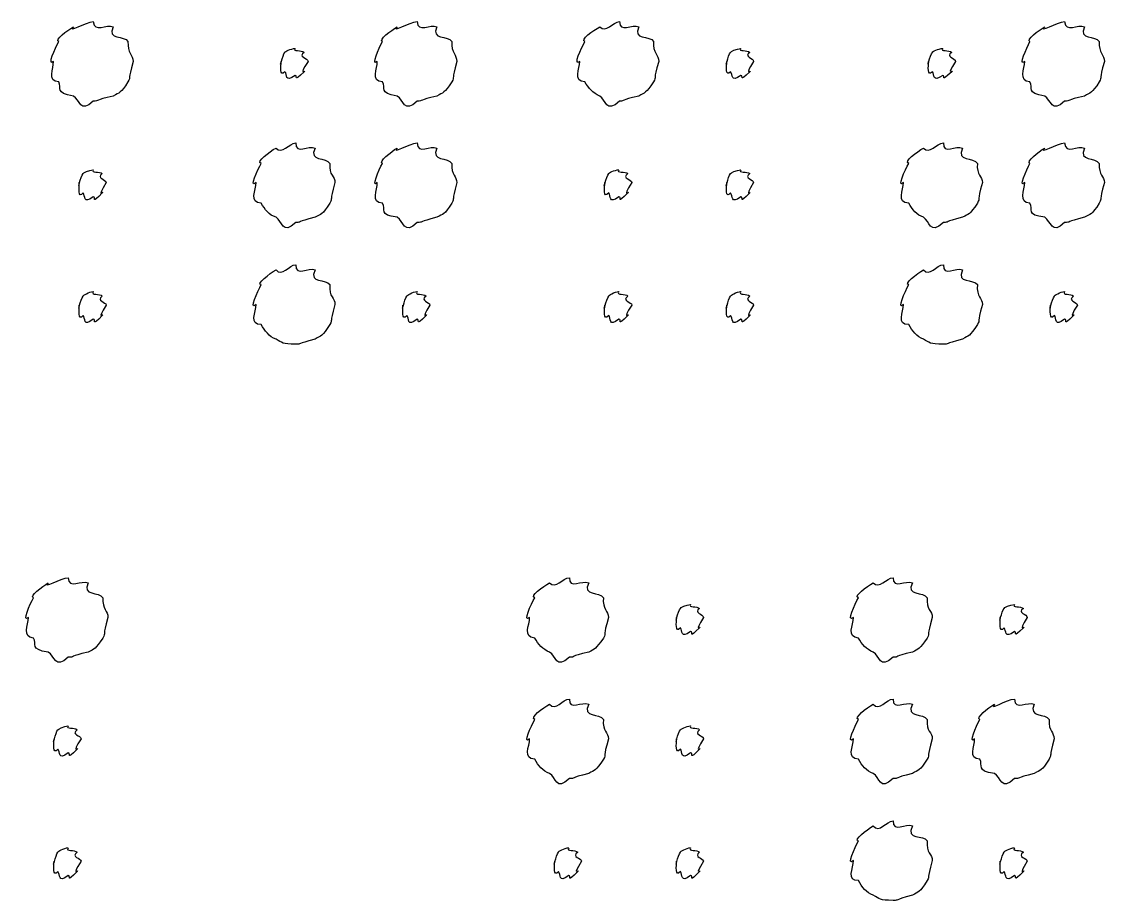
# Model space of a CAD drawing. Header units: millimetres. Extents: x 32 to 178, y 41 to 266.
# Drawn here: x 41.15 to 50.46, y 131.99 to 139.54 of the extents above; entities that cross this region are included whole.
import ezdxf

# ---------------------------------------------------------------- set-up
doc = ezdxf.new("R2010")
doc.units = ezdxf.units.MM
doc.layers.get('0').update_dxf_attribs({"linetype": 'CONTINUOUS'})

msp = doc.modelspace()

# ---------------------------------------------------------------- linework, layer by layer
at = {"color": 0}
for p, q in [((41.7696, 139.54), (41.7696, 139.54)), ((44.552, 139.54), (44.552, 139.54)), ((46.2926, 139.54), (46.2926, 139.54)), ((50.1167, 139.54), (50.1167, 139.54)), ((43.5046, 139.309), (43.5046, 139.309)), ((47.3343, 139.309), (47.3343, 139.309)), ((49.0693, 139.309), (49.0693, 139.309)), ((43.5102, 138.498), (43.5102, 138.498)), ((44.552, 138.498), (44.552, 138.498)), ((49.0746, 138.498), (49.0746, 138.498)), ((50.1167, 138.498), (50.1167, 138.498)), ((41.7696, 138.267), (41.7696, 138.267)), ((46.2869, 138.267), (46.2869, 138.267)), ((47.3343, 138.267), (47.3343, 138.267)), ((43.5102, 137.451), (43.5102, 137.451)), ((49.0746, 137.451), (49.0746, 137.451)), ((41.7696, 137.22), (41.7696, 137.22)), ((44.552, 137.22), (44.552, 137.22)), ((46.2869, 137.22), (46.2869, 137.22)), ((47.3343, 137.22), (47.3343, 137.22)), ((50.1167, 137.22), (50.1167, 137.22)), ((41.5533, 134.761), (41.5533, 134.761)), ((45.8611, 134.761), (45.8611, 134.761)), ((48.6435, 134.761), (48.6435, 134.761)), ((46.9029, 134.53), (46.9029, 134.53)), ((49.6852, 134.53), (49.6852, 134.53)), ((45.8611, 133.719), (45.8611, 133.719)), ((48.6435, 133.719), (48.6435, 133.719)), ((49.6852, 133.719), (49.6852, 133.719)), ((41.5533, 133.488), (41.5533, 133.488)), ((46.9029, 133.488), (46.9029, 133.488)), ((48.6435, 132.672), (48.6435, 132.672)), ((41.5533, 132.441), (41.5533, 132.441)), ((45.8555, 132.441), (45.8555, 132.441)), ((46.9029, 132.441), (46.9029, 132.441)), ((49.6852, 132.441), (49.6852, 132.441))]:
    msp.add_line(p, q, dxfattribs=at)
for points in [[(41.4722, 139.369), (41.4334, 139.38), (41.5466, 139.466), (41.5988, 139.496)], [(41.5988, 139.496), (41.5396, 139.438), (41.7103, 139.54), (41.7696, 139.54)], [(41.7696, 139.54), (41.7752, 139.438), (41.8853, 139.525), (41.9407, 139.496)], [(41.9407, 139.496), (41.8853, 139.38), (42.037, 139.424), (42.0673, 139.369)], [(44.2542, 139.369), (44.2158, 139.38), (44.3286, 139.466), (44.3812, 139.496)], [(44.3812, 139.496), (44.3219, 139.438), (44.4927, 139.54), (44.552, 139.54)], [(44.552, 139.54), (44.5576, 139.438), (44.6677, 139.525), (44.7227, 139.496)], [(44.7227, 139.496), (44.6677, 139.38), (44.8194, 139.424), (44.8497, 139.369)], [(45.9948, 139.369), (45.9465, 139.38), (46.0664, 139.466), (46.1215, 139.496)], [(46.1215, 139.496), (46.174, 139.438), (46.2333, 139.54), (46.2926, 139.54)], [(46.2926, 139.54), (46.2883, 139.438), (46.4026, 139.525), (46.4577, 139.496)], [(46.4577, 139.496), (46.3984, 139.38), (46.5543, 139.424), (46.5847, 139.369)], [(49.8189, 139.369), (49.7801, 139.38), (49.8934, 139.466), (49.9456, 139.496)], [(49.9456, 139.496), (49.8863, 139.438), (50.0574, 139.54), (50.1167, 139.54)], [(50.1167, 139.54), (50.122, 139.438), (50.2324, 139.525), (50.2874, 139.496)], [(50.2874, 139.496), (50.2324, 139.38), (50.3837, 139.424), (50.4141, 139.369)], [(41.4281, 139.198), (41.3702, 139.151), (41.4419, 139.314), (41.4722, 139.369)], [(42.0673, 139.369), (42.0617, 139.27), (42.1114, 139.256), (42.1114, 139.198)], [(43.4164, 139.276), (43.4111, 139.284), (43.4675, 139.309), (43.5046, 139.309)], [(43.5046, 139.309), (43.477, 139.284), (43.5599, 139.297), (43.5818, 139.276)], [(44.2101, 139.198), (44.1523, 139.151), (44.2239, 139.314), (44.2542, 139.369)], [(44.8497, 139.369), (44.8441, 139.27), (44.8938, 139.256), (44.8938, 139.198)], [(45.9507, 139.198), (45.8872, 139.151), (45.9645, 139.314), (45.9948, 139.369)], [(46.5847, 139.369), (46.5748, 139.27), (46.6288, 139.256), (46.6288, 139.198)], [(47.2461, 139.276), (47.2433, 139.284), (47.2969, 139.309), (47.3343, 139.309)], [(47.3343, 139.309), (47.3093, 139.284), (47.3893, 139.297), (47.4116, 139.276)], [(48.9811, 139.276), (48.9754, 139.284), (49.0319, 139.309), (49.0693, 139.309)], [(49.0693, 139.309), (49.0418, 139.284), (49.1243, 139.297), (49.1465, 139.276)], [(49.7748, 139.198), (49.717, 139.151), (49.7886, 139.314), (49.8189, 139.369)], [(50.4141, 139.369), (50.4088, 139.27), (50.4582, 139.256), (50.4582, 139.198)], [(41.4722, 139.022), (41.3702, 139.03), (41.4281, 139.135), (41.4281, 139.198)], [(42.1114, 139.198), (42.0617, 139.03), (42.0963, 139.077), (42.0673, 139.022)], [(43.3836, 139.198), (43.367, 139.123), (43.3945, 139.253), (43.4164, 139.276)], [(43.4164, 139.11), (43.367, 139.057), (43.3836, 139.161), (43.3836, 139.198)], [(43.5818, 139.276), (43.5211, 139.24), (43.615, 139.227), (43.615, 139.198)], [(43.615, 139.198), (43.5211, 139.057), (43.604, 139.132), (43.5818, 139.11)], [(44.2542, 139.022), (44.1523, 139.03), (44.2101, 139.135), (44.2101, 139.198)], [(44.8938, 139.198), (44.8441, 139.03), (44.8786, 139.077), (44.8497, 139.022)], [(45.9948, 139.022), (45.8872, 139.03), (45.9507, 139.135), (45.9507, 139.198)], [(46.6288, 139.198), (46.5748, 139.03), (46.6136, 139.077), (46.5847, 139.022)], [(47.213, 139.198), (47.1992, 139.123), (47.2239, 139.253), (47.2461, 139.276)], [(47.2461, 139.11), (47.1992, 139.057), (47.213, 139.161), (47.213, 139.198)], [(47.4116, 139.276), (47.3534, 139.24), (47.4444, 139.227), (47.4444, 139.198)], [(47.4444, 139.198), (47.3534, 139.057), (47.4334, 139.132), (47.4116, 139.11)], [(48.9479, 139.198), (48.9313, 139.123), (48.9589, 139.253), (48.9811, 139.276)], [(48.9811, 139.11), (48.9313, 139.057), (48.9479, 139.161), (48.9479, 139.198)], [(49.1465, 139.276), (49.0859, 139.24), (49.1793, 139.227), (49.1793, 139.198)], [(49.1793, 139.198), (49.0859, 139.057), (49.1684, 139.132), (49.1465, 139.11)], [(49.8189, 139.022), (49.717, 139.03), (49.7748, 139.135), (49.7748, 139.198)], [(50.4582, 139.198), (50.4088, 139.03), (50.443, 139.077), (50.4141, 139.022)], [(43.5046, 139.077), (43.4111, 139.012), (43.4386, 139.088), (43.4164, 139.11)], [(43.5818, 139.11), (43.477, 139.012), (43.5335, 139.077), (43.5046, 139.077)], [(47.3343, 139.077), (47.2433, 139.012), (47.268, 139.088), (47.2461, 139.11)], [(47.4116, 139.11), (47.3093, 139.012), (47.3632, 139.077), (47.3343, 139.077)], [(49.0693, 139.077), (48.9754, 139.012), (49.003, 139.088), (48.9811, 139.11)], [(49.1465, 139.11), (49.0418, 139.012), (49.0982, 139.077), (49.0693, 139.077)], [(41.5988, 138.901), (41.4334, 138.924), (41.505, 138.97), (41.4722, 139.022)], [(42.0673, 139.022), (42.0028, 138.924), (41.9957, 138.93), (41.9407, 138.901)], [(44.3812, 138.901), (44.2158, 138.924), (44.2874, 138.97), (44.2542, 139.022)], [(44.8497, 139.022), (44.7848, 138.924), (44.7781, 138.93), (44.7227, 138.901)], [(46.1215, 138.901), (46.0636, 138.924), (46.0237, 138.97), (45.9948, 139.022)], [(46.5847, 139.022), (46.5155, 138.924), (46.513, 138.93), (46.4577, 138.901)], [(49.9456, 138.901), (49.7801, 138.924), (49.8521, 138.97), (49.8189, 139.022)], [(50.4141, 139.022), (50.3495, 138.924), (50.3424, 138.93), (50.2874, 138.901)], [(41.7696, 138.857), (41.6567, 138.748), (41.6539, 138.87), (41.5988, 138.901)], [(41.9407, 138.901), (41.7752, 138.865), (41.8275, 138.857), (41.7696, 138.857)], [(44.552, 138.857), (44.4391, 138.748), (44.4362, 138.87), (44.3812, 138.901)], [(44.7227, 138.901), (44.5576, 138.865), (44.6098, 138.857), (44.552, 138.857)], [(46.2926, 138.857), (46.174, 138.748), (46.1768, 138.87), (46.1215, 138.901)], [(46.4577, 138.901), (46.2883, 138.865), (46.3476, 138.857), (46.2926, 138.857)], [(50.1167, 138.857), (50.0034, 138.748), (50.0006, 138.87), (49.9456, 138.901)], [(50.2874, 138.901), (50.122, 138.865), (50.1745, 138.857), (50.1167, 138.857)], [(43.2125, 138.322), (43.1641, 138.333), (43.2841, 138.424), (43.3395, 138.454)], [(43.3395, 138.454), (43.3917, 138.391), (43.4509, 138.498), (43.5102, 138.498)], [(43.5102, 138.498), (43.506, 138.391), (43.6203, 138.483), (43.6757, 138.454)], [(43.6757, 138.454), (43.6164, 138.333), (43.772, 138.38), (43.8023, 138.322)], [(44.2542, 138.322), (44.2158, 138.333), (44.3286, 138.424), (44.3812, 138.454)], [(44.3812, 138.454), (44.3219, 138.391), (44.4927, 138.498), (44.552, 138.498)], [(44.552, 138.498), (44.5576, 138.391), (44.6677, 138.483), (44.7227, 138.454)], [(44.7227, 138.454), (44.6677, 138.333), (44.8194, 138.38), (44.8497, 138.322)], [(48.7772, 138.322), (48.7288, 138.333), (48.8488, 138.424), (48.9038, 138.454)], [(48.9038, 138.454), (48.956, 138.391), (49.0153, 138.498), (49.0746, 138.498)], [(49.0746, 138.498), (49.0707, 138.391), (49.185, 138.483), (49.24, 138.454)], [(49.24, 138.454), (49.1808, 138.333), (49.3367, 138.38), (49.367, 138.322)], [(49.8189, 138.322), (49.7801, 138.333), (49.8934, 138.424), (49.9456, 138.454)], [(49.9456, 138.454), (49.8863, 138.391), (50.0574, 138.498), (50.1167, 138.498)], [(50.1167, 138.498), (50.122, 138.391), (50.2324, 138.483), (50.2874, 138.454)], [(50.2874, 138.454), (50.2324, 138.333), (50.3837, 138.38), (50.4141, 138.322)], [(41.6814, 138.234), (41.6789, 138.237), (41.7326, 138.267), (41.7696, 138.267)], [(41.7696, 138.267), (41.7449, 138.237), (41.825, 138.256), (41.8469, 138.234)], [(43.1684, 138.157), (43.1052, 138.102), (43.1821, 138.267), (43.2125, 138.322)], [(43.8023, 138.322), (43.7928, 138.219), (43.8464, 138.212), (43.8464, 138.157)], [(44.2101, 138.157), (44.1523, 138.102), (44.2239, 138.267), (44.2542, 138.322)], [(44.8497, 138.322), (44.8441, 138.219), (44.8938, 138.212), (44.8938, 138.157)], [(46.1987, 138.234), (46.1931, 138.237), (46.2499, 138.267), (46.2869, 138.267)], [(46.2869, 138.267), (46.2594, 138.237), (46.3419, 138.256), (46.3642, 138.234)], [(47.2461, 138.234), (47.2433, 138.237), (47.2969, 138.267), (47.3343, 138.267)], [(47.3343, 138.267), (47.3093, 138.237), (47.3893, 138.256), (47.4116, 138.234)], [(48.7331, 138.157), (48.6696, 138.102), (48.7468, 138.267), (48.7772, 138.322)], [(49.367, 138.322), (49.3571, 138.219), (49.4111, 138.212), (49.4111, 138.157)], [(49.7748, 138.157), (49.717, 138.102), (49.7886, 138.267), (49.8189, 138.322)], [(50.4141, 138.322), (50.4088, 138.219), (50.4582, 138.212), (50.4582, 138.157)], [(41.6486, 138.157), (41.6348, 138.075), (41.6595, 138.212), (41.6814, 138.234)], [(41.8469, 138.234), (41.789, 138.193), (41.88, 138.186), (41.88, 138.157)], [(46.1656, 138.157), (46.149, 138.075), (46.1768, 138.212), (46.1987, 138.234)], [(46.3642, 138.234), (46.3035, 138.193), (46.3973, 138.186), (46.3973, 138.157)], [(47.213, 138.157), (47.1992, 138.075), (47.2239, 138.212), (47.2461, 138.234)], [(47.4116, 138.234), (47.3534, 138.193), (47.4444, 138.186), (47.4444, 138.157)], [(41.6814, 138.068), (41.6348, 138.009), (41.6486, 138.12), (41.6486, 138.157)], [(41.88, 138.157), (41.789, 138.009), (41.8691, 138.091), (41.8469, 138.068)], [(43.2125, 137.98), (43.1052, 137.983), (43.1684, 138.093), (43.1684, 138.157)], [(43.8464, 138.157), (43.7928, 137.983), (43.8312, 138.035), (43.8023, 137.98)], [(44.2542, 137.98), (44.1523, 137.983), (44.2101, 138.093), (44.2101, 138.157)], [(44.8938, 138.157), (44.8441, 137.983), (44.8786, 138.035), (44.8497, 137.98)], [(46.1987, 138.068), (46.149, 138.009), (46.1656, 138.12), (46.1656, 138.157)], [(46.3973, 138.157), (46.3035, 138.009), (46.386, 138.091), (46.3642, 138.068)], [(47.2461, 138.068), (47.1992, 138.009), (47.213, 138.12), (47.213, 138.157)], [(47.4444, 138.157), (47.3534, 138.009), (47.4334, 138.091), (47.4116, 138.068)], [(48.7772, 137.98), (48.6696, 137.983), (48.7331, 138.093), (48.7331, 138.157)], [(49.4111, 138.157), (49.3571, 137.983), (49.3959, 138.035), (49.367, 137.98)], [(49.8189, 137.98), (49.717, 137.983), (49.7748, 138.093), (49.7748, 138.157)], [(50.4582, 138.157), (50.4088, 137.983), (50.443, 138.035), (50.4141, 137.98)], [(41.7696, 138.035), (41.6789, 137.965), (41.7036, 138.047), (41.6814, 138.068)], [(41.8469, 138.068), (41.7449, 137.965), (41.7985, 138.035), (41.7696, 138.035)], [(46.2869, 138.035), (46.1931, 137.965), (46.2209, 138.047), (46.1987, 138.068)], [(46.3642, 138.068), (46.2594, 137.965), (46.3158, 138.035), (46.2869, 138.035)], [(47.3343, 138.035), (47.2433, 137.965), (47.268, 138.047), (47.2461, 138.068)], [(47.4116, 138.068), (47.3093, 137.965), (47.3632, 138.035), (47.3343, 138.035)], [(43.3395, 137.859), (43.2816, 137.877), (43.2414, 137.928), (43.2125, 137.98)], [(43.8023, 137.98), (43.7335, 137.877), (43.7307, 137.888), (43.6757, 137.859)], [(44.3812, 137.859), (44.2158, 137.877), (44.2874, 137.928), (44.2542, 137.98)], [(44.8497, 137.98), (44.7848, 137.877), (44.7781, 137.888), (44.7227, 137.859)], [(48.9038, 137.859), (48.846, 137.877), (48.8061, 137.928), (48.7772, 137.98)], [(49.367, 137.98), (49.2979, 137.877), (49.295, 137.888), (49.24, 137.859)], [(49.9456, 137.859), (49.7801, 137.877), (49.8521, 137.928), (49.8189, 137.98)], [(50.4141, 137.98), (50.3495, 137.877), (50.3424, 137.888), (50.2874, 137.859)], [(43.5102, 137.815), (43.3917, 137.7), (43.3945, 137.829), (43.3395, 137.859)], [(43.6757, 137.859), (43.506, 137.818), (43.5652, 137.815), (43.5102, 137.815)], [(44.552, 137.815), (44.4391, 137.7), (44.4362, 137.829), (44.3812, 137.859)], [(44.7227, 137.859), (44.5576, 137.818), (44.6098, 137.815), (44.552, 137.815)], [(49.0746, 137.815), (48.956, 137.7), (48.9589, 137.829), (48.9038, 137.859)], [(49.24, 137.859), (49.0707, 137.818), (49.13, 137.815), (49.0746, 137.815)], [(50.1167, 137.815), (50.0034, 137.7), (50.0006, 137.829), (49.9456, 137.859)], [(50.2874, 137.859), (50.122, 137.818), (50.1745, 137.815), (50.1167, 137.815)], [(43.3395, 137.407), (43.3917, 137.341), (43.4509, 137.451), (43.5102, 137.451)], [(43.5102, 137.451), (43.506, 137.341), (43.6203, 137.436), (43.6757, 137.407)], [(48.9038, 137.407), (48.956, 137.341), (49.0153, 137.451), (49.0746, 137.451)], [(49.0746, 137.451), (49.0707, 137.341), (49.185, 137.436), (49.24, 137.407)], [(43.2125, 137.28), (43.1641, 137.282), (43.2841, 137.377), (43.3395, 137.407)], [(43.6757, 137.407), (43.6164, 137.282), (43.772, 137.335), (43.8023, 137.28)], [(48.7772, 137.28), (48.7288, 137.282), (48.8488, 137.377), (48.9038, 137.407)], [(49.24, 137.407), (49.1808, 137.282), (49.3367, 137.335), (49.367, 137.28)], [(43.1684, 137.109), (43.1052, 137.054), (43.1821, 137.225), (43.2125, 137.28)], [(43.8023, 137.28), (43.7928, 137.171), (43.8464, 137.167), (43.8464, 137.109)], [(48.7331, 137.109), (48.6696, 137.054), (48.7468, 137.225), (48.7772, 137.28)], [(49.367, 137.28), (49.3571, 137.171), (49.4111, 137.167), (49.4111, 137.109)], [(41.6486, 137.104), (41.6348, 137.021), (41.6595, 137.159), (41.6814, 137.181)], [(41.6814, 137.181), (41.6789, 137.186), (41.7326, 137.22), (41.7696, 137.22)], [(41.7696, 137.22), (41.7449, 137.186), (41.825, 137.206), (41.8469, 137.181)], [(41.8469, 137.181), (41.789, 137.138), (41.88, 137.133), (41.88, 137.104)], [(44.4306, 137.104), (44.4168, 137.021), (44.4419, 137.159), (44.4638, 137.181)], [(44.4638, 137.181), (44.4609, 137.186), (44.5149, 137.22), (44.552, 137.22)], [(44.552, 137.22), (44.5273, 137.186), (44.607, 137.206), (44.6292, 137.181)], [(44.6292, 137.181), (44.5714, 137.138), (44.6624, 137.133), (44.6624, 137.104)], [(46.1656, 137.104), (46.149, 137.021), (46.1768, 137.159), (46.1987, 137.181)], [(46.1987, 137.181), (46.1931, 137.186), (46.2499, 137.22), (46.2869, 137.22)], [(46.2869, 137.22), (46.2594, 137.186), (46.3419, 137.206), (46.3642, 137.181)], [(46.3642, 137.181), (46.3035, 137.138), (46.3973, 137.133), (46.3973, 137.104)], [(47.213, 137.104), (47.1992, 137.021), (47.2239, 137.159), (47.2461, 137.181)], [(47.2461, 137.181), (47.2433, 137.186), (47.2969, 137.22), (47.3343, 137.22)], [(47.3343, 137.22), (47.3093, 137.186), (47.3893, 137.206), (47.4116, 137.181)], [(47.4116, 137.181), (47.3534, 137.138), (47.4444, 137.133), (47.4444, 137.104)], [(49.9953, 137.104), (49.9816, 137.021), (50.0063, 137.159), (50.0285, 137.181)], [(50.0285, 137.181), (50.0257, 137.186), (50.0793, 137.22), (50.1167, 137.22)], [(50.1167, 137.22), (50.0916, 137.186), (50.1717, 137.206), (50.1936, 137.181)], [(50.1936, 137.181), (50.1357, 137.138), (50.2267, 137.133), (50.2267, 137.104)], [(41.6814, 137.016), (41.6348, 136.958), (41.6486, 137.071), (41.6486, 137.104)], [(41.88, 137.104), (41.789, 136.958), (41.8691, 137.04), (41.8469, 137.016)], [(43.2125, 136.938), (43.1052, 136.933), (43.1684, 137.046), (43.1684, 137.109)], [(43.8464, 137.109), (43.7928, 136.933), (43.8312, 136.989), (43.8023, 136.938)], [(44.4638, 137.016), (44.4168, 136.958), (44.4306, 137.071), (44.4306, 137.104)], [(44.6624, 137.104), (44.5714, 136.958), (44.6511, 137.04), (44.6292, 137.016)], [(46.1987, 137.016), (46.149, 136.958), (46.1656, 137.071), (46.1656, 137.104)], [(46.3973, 137.104), (46.3035, 136.958), (46.386, 137.04), (46.3642, 137.016)], [(47.2461, 137.016), (47.1992, 136.958), (47.213, 137.071), (47.213, 137.104)], [(47.4444, 137.104), (47.3534, 136.958), (47.4334, 137.04), (47.4116, 137.016)], [(48.7772, 136.938), (48.6696, 136.933), (48.7331, 137.046), (48.7331, 137.109)], [(49.4111, 137.109), (49.3571, 136.933), (49.3959, 136.989), (49.367, 136.938)], [(50.0285, 137.016), (49.9816, 136.958), (49.9953, 137.071), (49.9953, 137.104)], [(50.2267, 137.104), (50.1357, 136.958), (50.2158, 137.04), (50.1936, 137.016)], [(41.7696, 136.983), (41.6789, 136.911), (41.7036, 136.993), (41.6814, 137.016)], [(41.8469, 137.016), (41.7449, 136.911), (41.7985, 136.983), (41.7696, 136.983)], [(44.552, 136.983), (44.4609, 136.911), (44.486, 136.993), (44.4638, 137.016)], [(44.6292, 137.016), (44.5273, 136.911), (44.5809, 136.983), (44.552, 136.983)], [(46.2869, 136.983), (46.1931, 136.911), (46.2209, 136.993), (46.1987, 137.016)], [(46.3642, 137.016), (46.2594, 136.911), (46.3158, 136.983), (46.2869, 136.983)], [(47.3343, 136.983), (47.2433, 136.911), (47.268, 136.993), (47.2461, 137.016)], [(47.4116, 137.016), (47.3093, 136.911), (47.3632, 136.983), (47.3343, 136.983)], [(50.1167, 136.983), (50.0257, 136.911), (50.0503, 136.993), (50.0285, 137.016)], [(50.1936, 137.016), (50.0916, 136.911), (50.1456, 136.983), (50.1167, 136.983)], [(43.3395, 136.812), (43.2816, 136.829), (43.2414, 136.886), (43.2125, 136.938)], [(43.8023, 136.938), (43.7335, 136.829), (43.7307, 136.845), (43.6757, 136.812)], [(48.9038, 136.812), (48.846, 136.829), (48.8061, 136.886), (48.7772, 136.938)], [(49.367, 136.938), (49.2979, 136.829), (49.295, 136.845), (49.24, 136.812)], [(43.5102, 136.768), (43.3917, 136.768), (43.3945, 136.781), (43.3395, 136.812)], [(43.6757, 136.812), (43.506, 136.768), (43.5652, 136.768), (43.5102, 136.768)], [(49.0746, 136.768), (48.956, 136.768), (48.9589, 136.781), (48.9038, 136.812)], [(49.24, 136.812), (49.0707, 136.768), (49.13, 136.768), (49.0746, 136.768)], [(41.3826, 134.717), (41.3233, 134.659), (41.4941, 134.761), (41.5533, 134.761)], [(41.5533, 134.761), (41.559, 134.659), (41.6691, 134.746), (41.7241, 134.717)], [(45.6904, 134.717), (45.7426, 134.659), (45.8018, 134.761), (45.8611, 134.761)], [(45.8611, 134.761), (45.8569, 134.659), (45.9715, 134.746), (46.0266, 134.717)], [(48.4724, 134.717), (48.5249, 134.659), (48.5842, 134.761), (48.6435, 134.761)], [(48.6435, 134.761), (48.6392, 134.659), (48.7535, 134.746), (48.8086, 134.717)], [(41.2556, 134.59), (41.2171, 134.601), (41.33, 134.687), (41.3826, 134.717)], [(41.7241, 134.717), (41.6691, 134.601), (41.8207, 134.645), (41.8511, 134.59)], [(45.5634, 134.59), (45.5154, 134.601), (45.635, 134.687), (45.6904, 134.717)], [(46.0266, 134.717), (45.9673, 134.601), (46.1229, 134.645), (46.1532, 134.59)], [(48.3457, 134.59), (48.2974, 134.601), (48.4173, 134.687), (48.4724, 134.717)], [(48.8086, 134.717), (48.7497, 134.601), (48.9052, 134.645), (48.9356, 134.59)], [(41.2115, 134.419), (41.1536, 134.372), (41.2253, 134.535), (41.2556, 134.59)], [(41.8511, 134.59), (41.8454, 134.491), (41.8952, 134.477), (41.8952, 134.419)], [(45.5193, 134.419), (45.4561, 134.372), (45.533, 134.535), (45.5634, 134.59)], [(46.1532, 134.59), (46.1437, 134.491), (46.1973, 134.477), (46.1973, 134.419)], [(48.3016, 134.419), (48.2381, 134.372), (48.3154, 134.535), (48.3457, 134.59)], [(48.9356, 134.59), (48.926, 134.491), (48.9797, 134.477), (48.9797, 134.419)], [(46.7815, 134.419), (46.7678, 134.343), (46.7928, 134.475), (46.8147, 134.497)], [(46.8147, 134.497), (46.8118, 134.505), (46.8658, 134.53), (46.9029, 134.53)], [(46.9029, 134.53), (46.8782, 134.505), (46.9579, 134.519), (46.9801, 134.497)], [(46.9801, 134.497), (46.9223, 134.461), (47.0133, 134.448), (47.0133, 134.419)], [(49.5639, 134.419), (49.5501, 134.343), (49.5748, 134.475), (49.597, 134.497)], [(49.597, 134.497), (49.5942, 134.505), (49.6478, 134.53), (49.6852, 134.53)], [(49.6852, 134.53), (49.6605, 134.505), (49.7403, 134.519), (49.7625, 134.497)], [(49.7625, 134.497), (49.7046, 134.461), (49.7953, 134.448), (49.7953, 134.419)], [(41.2556, 134.243), (41.1536, 134.251), (41.2115, 134.356), (41.2115, 134.419)], [(41.8952, 134.419), (41.8454, 134.251), (41.88, 134.298), (41.8511, 134.243)], [(45.5634, 134.243), (45.4561, 134.251), (45.5193, 134.356), (45.5193, 134.419)], [(46.1973, 134.419), (46.1437, 134.251), (46.1821, 134.298), (46.1532, 134.243)], [(46.8147, 134.331), (46.7678, 134.277), (46.7815, 134.382), (46.7815, 134.419)], [(47.0133, 134.419), (46.9223, 134.277), (47.002, 134.353), (46.9801, 134.331)], [(48.3457, 134.243), (48.2381, 134.251), (48.3016, 134.356), (48.3016, 134.419)], [(48.9797, 134.419), (48.926, 134.251), (48.9645, 134.298), (48.9356, 134.243)], [(49.597, 134.331), (49.5501, 134.277), (49.5639, 134.382), (49.5639, 134.419)], [(49.7953, 134.419), (49.7046, 134.277), (49.7844, 134.353), (49.7625, 134.331)], [(46.9029, 134.298), (46.8118, 134.233), (46.8369, 134.309), (46.8147, 134.331)], [(46.9801, 134.331), (46.8782, 134.233), (46.9318, 134.298), (46.9029, 134.298)], [(49.6852, 134.298), (49.5942, 134.233), (49.6189, 134.309), (49.597, 134.331)], [(49.7625, 134.331), (49.6605, 134.233), (49.7141, 134.298), (49.6852, 134.298)], [(41.3826, 134.122), (41.2171, 134.145), (41.2888, 134.191), (41.2556, 134.243)], [(41.8511, 134.243), (41.7862, 134.145), (41.7795, 134.151), (41.7241, 134.122)], [(45.6904, 134.122), (45.6325, 134.145), (45.5923, 134.191), (45.5634, 134.243)], [(46.1532, 134.243), (46.0844, 134.145), (46.0816, 134.151), (46.0266, 134.122)], [(48.4724, 134.122), (48.4145, 134.145), (48.3747, 134.191), (48.3457, 134.243)], [(48.9356, 134.243), (48.8668, 134.145), (48.864, 134.151), (48.8086, 134.122)], [(41.5533, 134.078), (41.4405, 133.969), (41.4376, 134.092), (41.3826, 134.122)], [(41.7241, 134.122), (41.559, 134.086), (41.6112, 134.078), (41.5533, 134.078)], [(45.8611, 134.078), (45.7426, 133.969), (45.7454, 134.092), (45.6904, 134.122)], [(46.0266, 134.122), (45.8569, 134.086), (45.9161, 134.078), (45.8611, 134.078)], [(48.6435, 134.078), (48.5249, 133.969), (48.5278, 134.092), (48.4724, 134.122)], [(48.8086, 134.122), (48.6392, 134.086), (48.6985, 134.078), (48.6435, 134.078)], [(45.6904, 133.675), (45.7426, 133.612), (45.8018, 133.719), (45.8611, 133.719)], [(45.8611, 133.719), (45.8569, 133.612), (45.9715, 133.704), (46.0266, 133.675)], [(48.4724, 133.675), (48.5249, 133.612), (48.5842, 133.719), (48.6435, 133.719)], [(48.6435, 133.719), (48.6392, 133.612), (48.7535, 133.704), (48.8086, 133.675)], [(49.5141, 133.675), (49.4552, 133.612), (49.626, 133.719), (49.6852, 133.719)], [(49.6852, 133.719), (49.6905, 133.612), (49.8009, 133.704), (49.856, 133.675)], [(45.5634, 133.543), (45.5154, 133.554), (45.635, 133.645), (45.6904, 133.675)], [(46.0266, 133.675), (45.9673, 133.554), (46.1229, 133.601), (46.1532, 133.543)], [(48.3457, 133.543), (48.2974, 133.554), (48.4173, 133.645), (48.4724, 133.675)], [(48.8086, 133.675), (48.7497, 133.554), (48.9052, 133.601), (48.9356, 133.543)], [(49.3875, 133.543), (49.349, 133.554), (49.4619, 133.645), (49.5141, 133.675)], [(49.856, 133.675), (49.8009, 133.554), (49.9526, 133.601), (49.983, 133.543)], [(45.5193, 133.378), (45.4561, 133.322), (45.533, 133.488), (45.5634, 133.543)], [(46.1532, 133.543), (46.1437, 133.44), (46.1973, 133.433), (46.1973, 133.378)], [(48.3016, 133.378), (48.2381, 133.322), (48.3154, 133.488), (48.3457, 133.543)], [(48.9356, 133.543), (48.926, 133.44), (48.9797, 133.433), (48.9797, 133.378)], [(49.3434, 133.378), (49.2855, 133.322), (49.3571, 133.488), (49.3875, 133.543)], [(49.983, 133.543), (49.9773, 133.44), (50.0271, 133.433), (50.0271, 133.378)], [(41.432, 133.378), (41.4182, 133.296), (41.4433, 133.433), (41.4651, 133.455)], [(41.4651, 133.455), (41.4623, 133.458), (41.5163, 133.488), (41.5533, 133.488)], [(41.5533, 133.488), (41.5286, 133.458), (41.6084, 133.477), (41.6306, 133.455)], [(41.6306, 133.455), (41.5727, 133.413), (41.6638, 133.406), (41.6638, 133.378)], [(46.7815, 133.378), (46.7678, 133.296), (46.7928, 133.433), (46.8147, 133.455)], [(46.8147, 133.455), (46.8118, 133.458), (46.8658, 133.488), (46.9029, 133.488)], [(46.9029, 133.488), (46.8782, 133.458), (46.9579, 133.477), (46.9801, 133.455)], [(46.9801, 133.455), (46.9223, 133.413), (47.0133, 133.406), (47.0133, 133.378)], [(41.4651, 133.289), (41.4182, 133.23), (41.432, 133.34), (41.432, 133.378)], [(41.6638, 133.378), (41.5727, 133.23), (41.6525, 133.312), (41.6306, 133.289)], [(45.5634, 133.201), (45.4561, 133.204), (45.5193, 133.314), (45.5193, 133.378)], [(46.1973, 133.378), (46.1437, 133.204), (46.1821, 133.256), (46.1532, 133.201)], [(46.8147, 133.289), (46.7678, 133.23), (46.7815, 133.34), (46.7815, 133.378)], [(47.0133, 133.378), (46.9223, 133.23), (47.002, 133.312), (46.9801, 133.289)], [(48.3457, 133.201), (48.2381, 133.204), (48.3016, 133.314), (48.3016, 133.378)], [(48.9797, 133.378), (48.926, 133.204), (48.9645, 133.256), (48.9356, 133.201)], [(49.3875, 133.201), (49.2855, 133.204), (49.3434, 133.314), (49.3434, 133.378)], [(50.0271, 133.378), (49.9773, 133.204), (50.0119, 133.256), (49.983, 133.201)], [(41.5533, 133.256), (41.4623, 133.186), (41.4874, 133.267), (41.4651, 133.289)], [(41.6306, 133.289), (41.5286, 133.186), (41.5823, 133.256), (41.5533, 133.256)], [(46.9029, 133.256), (46.8118, 133.186), (46.8369, 133.267), (46.8147, 133.289)], [(46.9801, 133.289), (46.8782, 133.186), (46.9318, 133.256), (46.9029, 133.256)], [(45.6904, 133.08), (45.6325, 133.098), (45.5923, 133.149), (45.5634, 133.201)], [(46.1532, 133.201), (46.0844, 133.098), (46.0816, 133.109), (46.0266, 133.08)], [(48.4724, 133.08), (48.4145, 133.098), (48.3747, 133.149), (48.3457, 133.201)], [(48.9356, 133.201), (48.8668, 133.098), (48.864, 133.109), (48.8086, 133.08)], [(49.5141, 133.08), (49.349, 133.098), (49.4206, 133.149), (49.3875, 133.201)], [(49.983, 133.201), (49.9181, 133.098), (49.911, 133.109), (49.856, 133.08)], [(45.8611, 133.036), (45.7426, 132.921), (45.7454, 133.049), (45.6904, 133.08)], [(46.0266, 133.08), (45.8569, 133.038), (45.9161, 133.036), (45.8611, 133.036)], [(48.6435, 133.036), (48.5249, 132.921), (48.5278, 133.049), (48.4724, 133.08)], [(48.8086, 133.08), (48.6392, 133.038), (48.6985, 133.036), (48.6435, 133.036)], [(49.6852, 133.036), (49.5723, 132.921), (49.5695, 133.049), (49.5141, 133.08)], [(49.856, 133.08), (49.6905, 133.038), (49.7431, 133.036), (49.6852, 133.036)], [(48.3457, 132.501), (48.2974, 132.503), (48.4173, 132.598), (48.4724, 132.628)], [(48.4724, 132.628), (48.5249, 132.562), (48.5842, 132.672), (48.6435, 132.672)], [(48.6435, 132.672), (48.6392, 132.562), (48.7535, 132.657), (48.8086, 132.628)], [(48.8086, 132.628), (48.7497, 132.503), (48.9052, 132.556), (48.9356, 132.501)], [(48.3016, 132.33), (48.2381, 132.275), (48.3154, 132.446), (48.3457, 132.501)], [(48.9356, 132.501), (48.926, 132.392), (48.9797, 132.388), (48.9797, 132.33)], [(41.4651, 132.402), (41.4623, 132.407), (41.5163, 132.441), (41.5533, 132.441)], [(41.5533, 132.441), (41.5286, 132.407), (41.6084, 132.427), (41.6306, 132.402)], [(45.7673, 132.402), (45.762, 132.407), (45.8184, 132.441), (45.8555, 132.441)], [(45.8555, 132.441), (45.828, 132.407), (45.9109, 132.427), (45.9327, 132.402)], [(46.8147, 132.402), (46.8118, 132.407), (46.8658, 132.441), (46.9029, 132.441)], [(46.9029, 132.441), (46.8782, 132.407), (46.9579, 132.427), (46.9801, 132.402)], [(49.597, 132.402), (49.5942, 132.407), (49.6478, 132.441), (49.6852, 132.441)], [(49.6852, 132.441), (49.6605, 132.407), (49.7403, 132.427), (49.7625, 132.402)], [(41.432, 132.325), (41.4182, 132.242), (41.4433, 132.38), (41.4651, 132.402)], [(41.4651, 132.237), (41.4182, 132.179), (41.432, 132.292), (41.432, 132.325)], [(41.6306, 132.402), (41.5727, 132.359), (41.6638, 132.354), (41.6638, 132.325)], [(41.6638, 132.325), (41.5727, 132.179), (41.6525, 132.261), (41.6306, 132.237)], [(45.7345, 132.325), (45.7179, 132.242), (45.7454, 132.38), (45.7673, 132.402)], [(45.7673, 132.237), (45.7179, 132.179), (45.7345, 132.292), (45.7345, 132.325)], [(45.9327, 132.402), (45.872, 132.359), (45.9659, 132.354), (45.9659, 132.325)], [(45.9659, 132.325), (45.872, 132.179), (45.955, 132.261), (45.9327, 132.237)], [(46.7815, 132.325), (46.7678, 132.242), (46.7928, 132.38), (46.8147, 132.402)], [(46.8147, 132.237), (46.7678, 132.179), (46.7815, 132.292), (46.7815, 132.325)], [(46.9801, 132.402), (46.9223, 132.359), (47.0133, 132.354), (47.0133, 132.325)], [(47.0133, 132.325), (46.9223, 132.179), (47.002, 132.261), (46.9801, 132.237)], [(48.3457, 132.159), (48.2381, 132.154), (48.3016, 132.267), (48.3016, 132.33)], [(48.9797, 132.33), (48.926, 132.154), (48.9645, 132.211), (48.9356, 132.159)], [(49.5639, 132.325), (49.5501, 132.242), (49.5748, 132.38), (49.597, 132.402)], [(49.597, 132.237), (49.5501, 132.179), (49.5639, 132.292), (49.5639, 132.325)], [(49.7625, 132.402), (49.7046, 132.359), (49.7953, 132.354), (49.7953, 132.325)], [(49.7953, 132.325), (49.7046, 132.179), (49.7844, 132.261), (49.7625, 132.237)], [(41.5533, 132.203), (41.4623, 132.132), (41.4874, 132.214), (41.4651, 132.237)], [(41.6306, 132.237), (41.5286, 132.132), (41.5823, 132.203), (41.5533, 132.203)], [(45.8555, 132.203), (45.762, 132.132), (45.7895, 132.214), (45.7673, 132.237)], [(45.9327, 132.237), (45.828, 132.132), (45.8844, 132.203), (45.8555, 132.203)], [(46.9029, 132.203), (46.8118, 132.132), (46.8369, 132.214), (46.8147, 132.237)], [(46.9801, 132.237), (46.8782, 132.132), (46.9318, 132.203), (46.9029, 132.203)], [(49.6852, 132.203), (49.5942, 132.132), (49.6189, 132.214), (49.597, 132.237)], [(49.7625, 132.237), (49.6605, 132.132), (49.7141, 132.203), (49.6852, 132.203)], [(48.4724, 132.033), (48.4145, 132.05), (48.3747, 132.107), (48.3457, 132.159)], [(48.9356, 132.159), (48.8668, 132.05), (48.864, 132.066), (48.8086, 132.033)], [(48.6435, 131.989), (48.5249, 131.989), (48.5278, 132.002), (48.4724, 132.033)], [(48.8086, 132.033), (48.6392, 131.989), (48.6985, 131.989), (48.6435, 131.989)]]:
    msp.add_open_spline(points, degree=3, dxfattribs=at)

doc.saveas('drawing.dxf')
